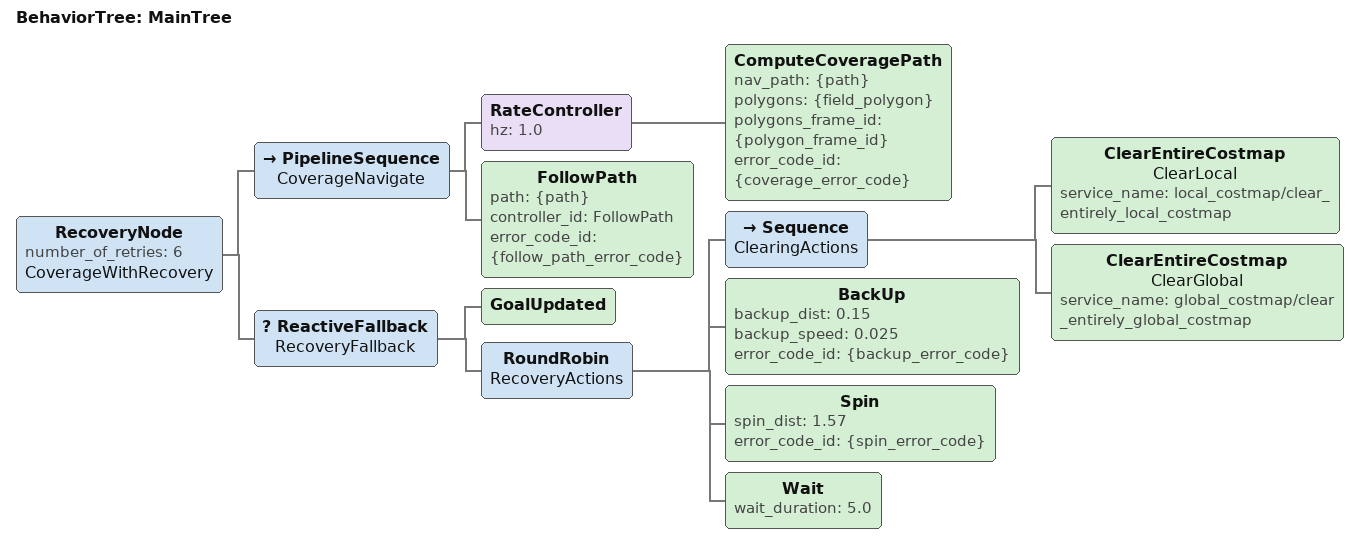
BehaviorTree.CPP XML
<root BTCPP_format="4" main_tree_to_execute="MainTree">
    <BehaviorTree ID="MainTree">
        <RecoveryNode number_of_retries="6" name="CoverageWithRecovery">

            <PipelineSequence name="CoverageNavigate">
                <!-- Recompute path at 1 Hz to allow dynamic polygon updates -->
                <RateController hz="1.0">
                    <ComputeCoveragePath
                        nav_path="{path}"
                        polygons="{field_polygon}"
                        polygons_frame_id="{polygon_frame_id}"
                        error_code_id="{coverage_error_code}"/>
                </RateController>
                <FollowPath
                    path="{path}"
                    controller_id="FollowPath"
                    error_code_id="{follow_path_error_code}"/>
            </PipelineSequence>

            <!-- Recovery sequence: clear costmaps → back up → spin → wait -->
            <ReactiveFallback name="RecoveryFallback">
                <GoalUpdated/>
                <RoundRobin name="RecoveryActions">
                    <Sequence name="ClearingActions">
                        <ClearEntireCostmap name="ClearLocal"
                            service_name="local_costmap/clear_entirely_local_costmap"/>
                        <ClearEntireCostmap name="ClearGlobal"
                            service_name="global_costmap/clear_entirely_global_costmap"/>
                    </Sequence>
                    <BackUp backup_dist="0.15" backup_speed="0.025"
                        error_code_id="{backup_error_code}"/>
                    <Spin spin_dist="1.57"
                        error_code_id="{spin_error_code}"/>
                    <Wait wait_duration="5.0"/>
                </RoundRobin>
            </ReactiveFallback>

        </RecoveryNode>
    </BehaviorTree>
</root>
